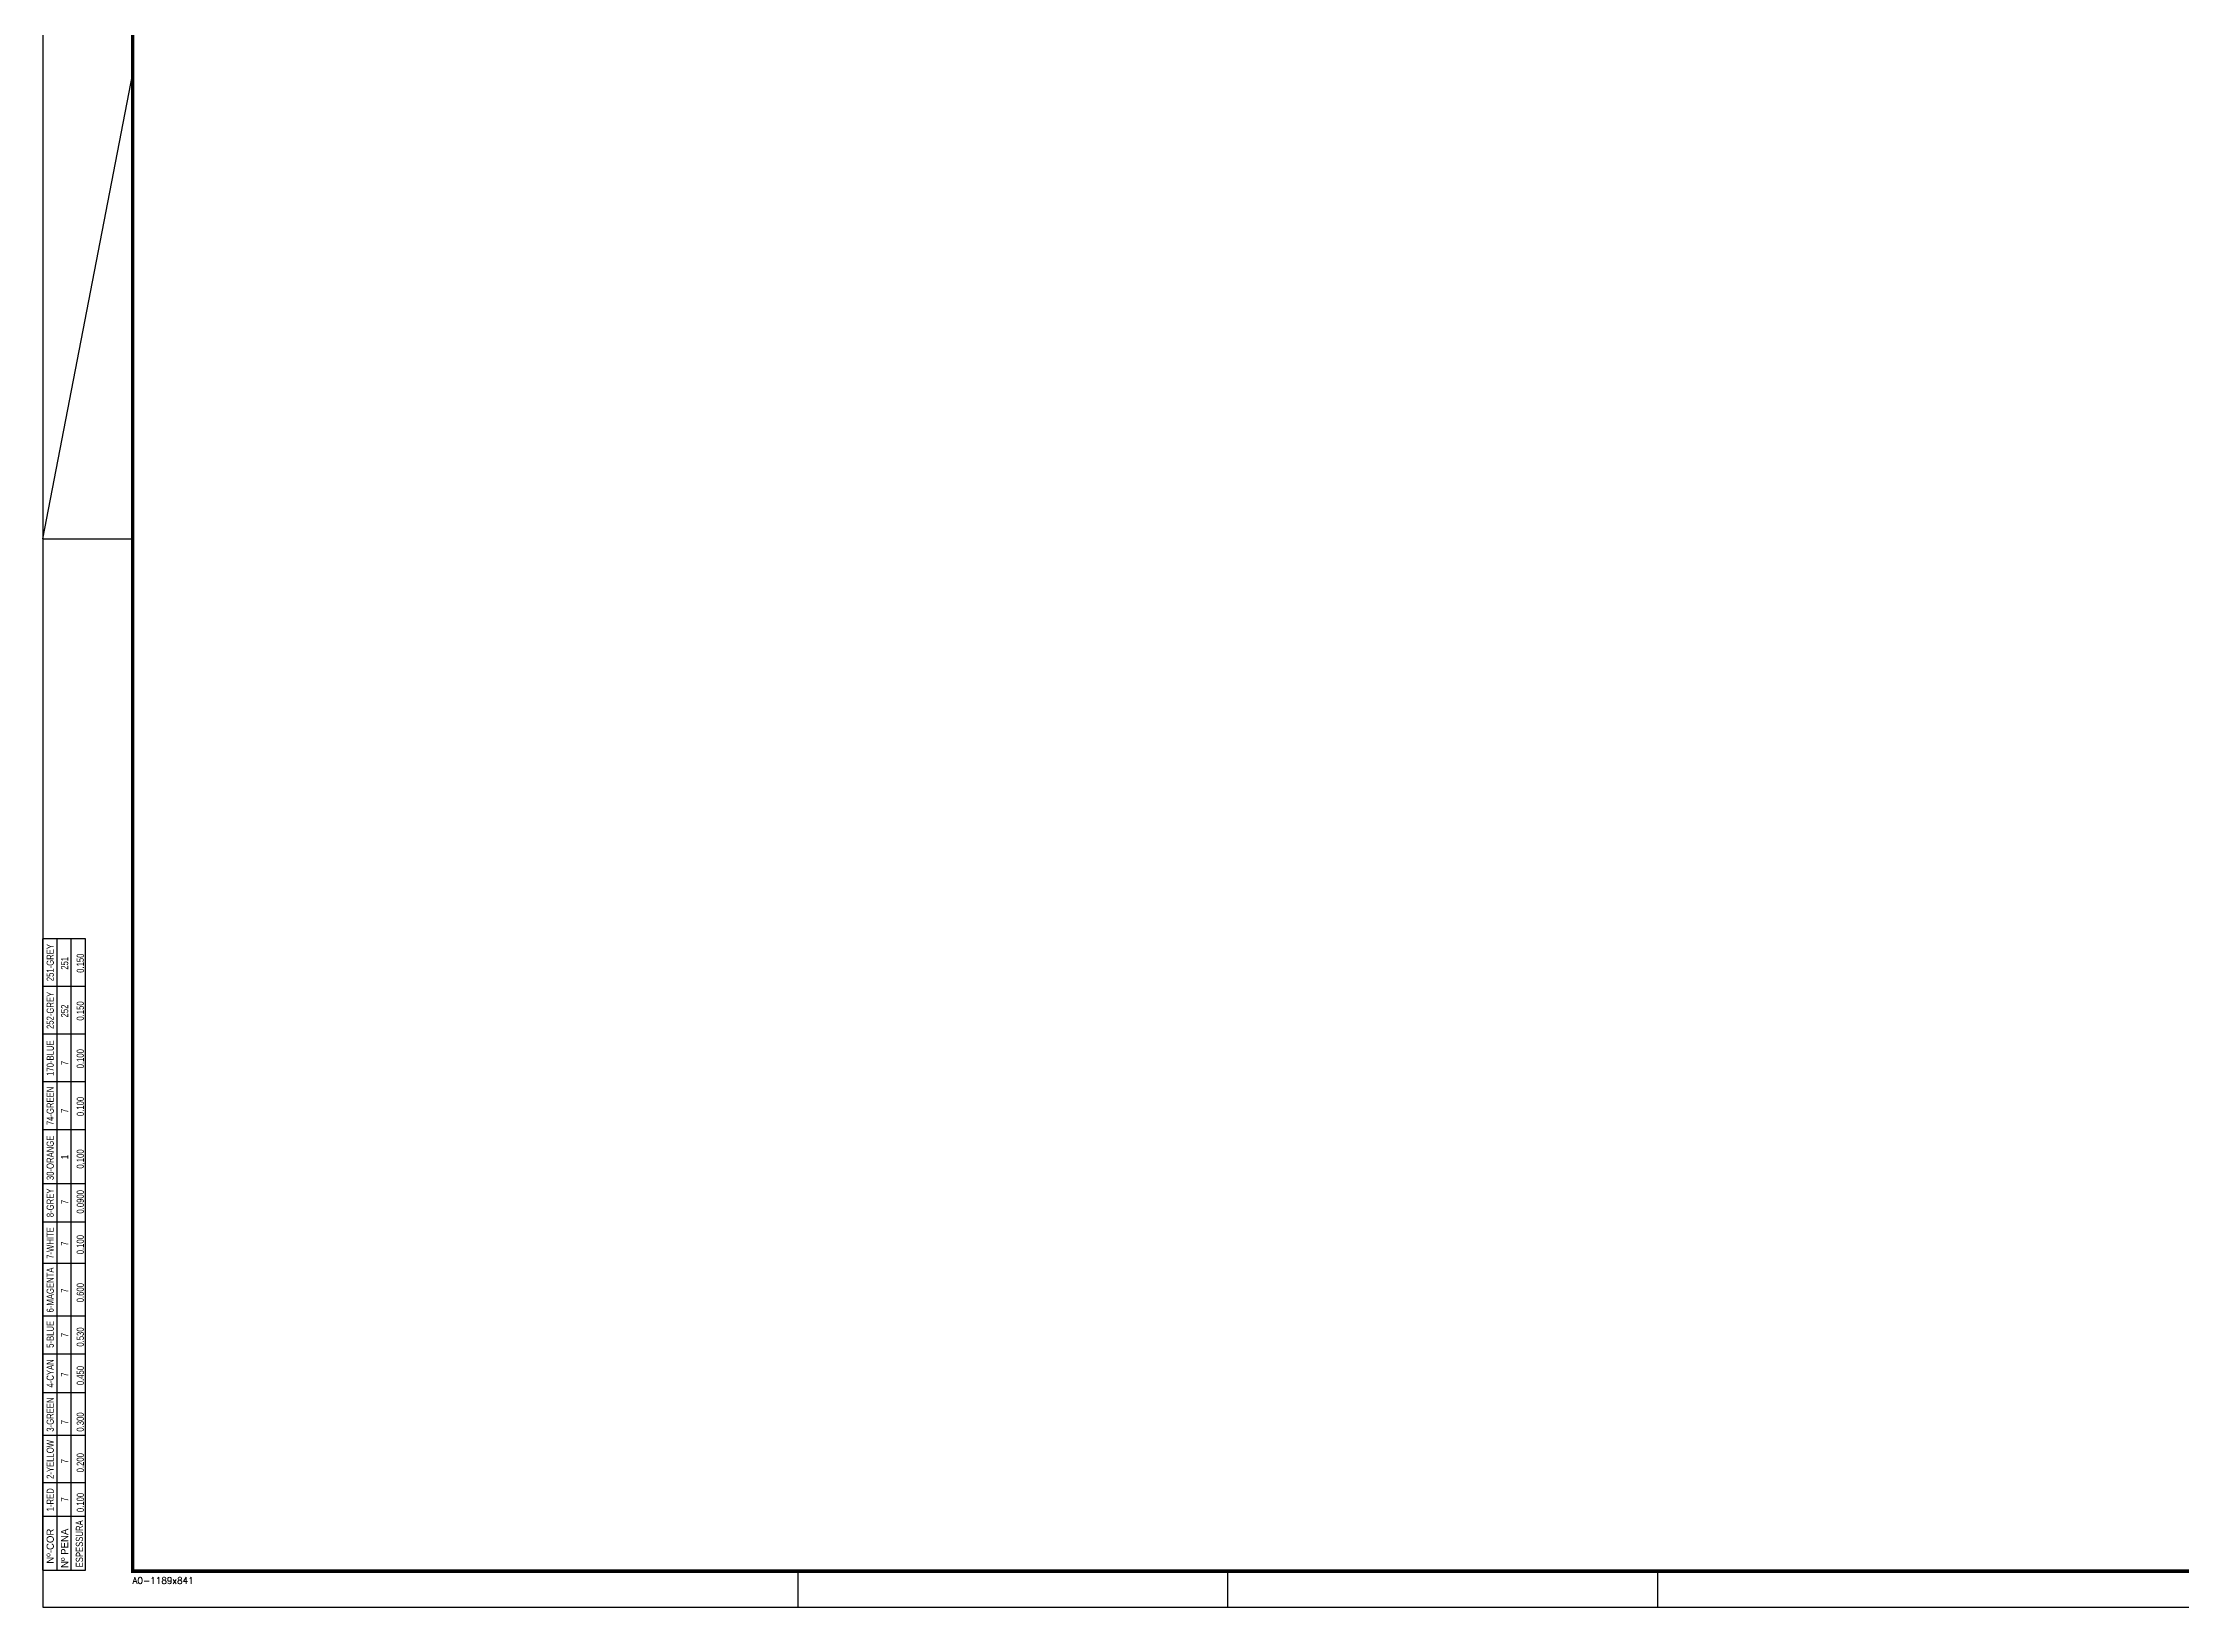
# Paper-space layout 'Folhas ABNT' of a CAD drawing. Header units: millimetres. Extents: x -50 to 3498, y 20 to 861.
# Drawn here: x -50 to 545, y 20 to 455 of the extents above; entities that cross this region are included whole.
import ezdxf
from ezdxf.enums import TextEntityAlignment as Align

# ---------------------------------------------------------------- set-up
doc = ezdxf.new("R2010")
doc.units = ezdxf.units.MM
for name, color, linetype in [('ARQ-FOLHA', 7, 'Continuous'), ('ARQ-LINHA-01', 1, 'Continuous'), ('PADRÃO', 1, 'Continuous')]:
    doc.layers.add(name, color=color, linetype=linetype)
doc.styles.add('ROMANS', font='romans.shx')

psp = doc.layouts.new('Folhas ABNT')

# ---------------------------------------------------------------- linework, layer by layer
at = {"layer": 'ARQ-FOLHA', "color": 6, "const_width": 1}
psp.add_lwpolyline([(1129.24, 851.01), (-24.76, 851.01), (-24.76, 30.01), (1129.24, 30.01), (1129.24, 851.01)], dxfattribs=at)
at = {"layer": 'ARQ-LINHA-01'}
for p, q in [((-49.76, 861.01), (-49.76, 20.01)), ((-49.76, 317.01), (-24.76, 446.53)), ((-49.76, 317.01), (-24.76, 317.01)), ((160.24, 20.01), (160.24, 30.01)), ((279.74, 20.01), (279.74, 30.01)), ((399.24, 20.01), (399.24, 30.01))]:
    psp.add_line(p, q, dxfattribs=at)
psp.add_lwpolyline([(-49.76, 20.01), (1139.24, 20.01)], dxfattribs=at)
at = {"layer": 'PADRÃO', "color": 2}
for p, q in [((-49.76, 30.32), (-49.76, 205.87)), ((-37.86, 205.87), (-49.76, 205.87)), ((-37.86, 205.87), (-49.76, 205.87)), ((-45.79, 30.32), (-45.79, 205.87)), ((-41.82, 30.32), (-41.82, 205.87)), ((-37.86, 30.32), (-37.86, 205.87)), ((-37.86, 192.6), (-49.76, 192.6)), ((-37.86, 192.6), (-49.76, 192.6)), ((-37.86, 192.6), (-49.76, 192.6)), ((-37.86, 179.32), (-49.76, 179.32)), ((-37.86, 179.32), (-49.76, 179.32)), ((-37.86, 166.04), (-49.76, 166.04)), ((-37.86, 166.04), (-49.76, 166.04)), ((-37.86, 166.04), (-49.76, 166.04)), ((-37.86, 152.76), (-49.76, 152.76)), ((-37.86, 152.76), (-49.76, 152.76)), ((-37.86, 152.76), (-49.76, 152.76)), ((-49.76, 137.78), (-37.86, 137.78)), ((-49.76, 127.13), (-37.86, 127.13)), ((-49.76, 115.68), (-37.86, 115.68)), ((-49.76, 101.01), (-37.86, 101.01)), ((-49.76, 90.43), (-37.86, 90.43)), ((-49.76, 79.71), (-37.86, 79.71)), ((-49.76, 67.82), (-37.86, 67.82)), ((-49.76, 54.71), (-37.86, 54.71)), ((-49.76, 45.35), (-37.86, 45.35)), ((-49.76, 30.32), (-37.86, 30.32))]:
    psp.add_line(p, q, dxfattribs=at)

# ---------------------------------------------------------------- texts
at = {"layer": 'PADRÃO', "color": 2, "width": 0.8}
for s, p in [('251-GREY', (-46.69, 199.22)), ('252-GREY', (-46.69, 185.94)), ('170-BLUE', (-46.69, 172.66)), ('74-GREEN', (-46.69, 159.38)), ('30-ORANGE', (-46.69, 144.94)), ('8-GREY', (-46.69, 132.43)), ('7-WHITE', (-46.69, 121.27)), ('6-MAGENTA', (-46.69, 108.21)), ('5-BLUE', (-46.69, 95.88)), ('4-CYAN', (-46.69, 85.02)), ('3-GREEN', (-46.69, 73.56)), ('2-YELLOW', (-46.69, 61.09)), ('1-RED', (-46.69, 49.88))]:
    psp.add_text(s, height=2, rotation=90, dxfattribs=at).set_placement(p, align=Align.CENTER)
for s, p in [('251', (-42.68, 197.25)), ('0.150', (-38.32, 196.38)), ('252', (-42.68, 183.98)), ('0.150', (-38.32, 183.1)), ('0.100', (-38.32, 169.82)), ('7', (-42.68, 170.7)), ('0.100', (-38.32, 156.54)), ('7', (-42.68, 157.42)), ('1', (-42.68, 144.59)), ('0,100', (-38.32, 141.95)), ('7', (-42.68, 132.08)), ('0.0900', (-38.32, 129.45)), ('7', (-42.68, 120.48)), ('0.100', (-38.32, 118.14)), ('7', (-42.68, 107.42)), ('0.600', (-38.32, 104.79)), ('7', (-42.68, 95.09)), ('0.530', (-38.32, 92.46)), ('7', (-42.68, 84.08)), ('0.450', (-38.32, 81.74)), ('7', (-42.68, 70.87)), ('0.300', (-38.32, 68.82)), ('7', (-42.68, 60)), ('0.200', (-38.32, 57.51)), ('7', (-42.68, 49.38)), ('0.100', (-38.32, 46.45))]:
    psp.add_text(s, height=2, rotation=90, dxfattribs=at).set_placement(p)
at = {"layer": 'PADRÃO', "color": 3}
psp.add_text('Nº-COR', height=2, rotation=90, dxfattribs=at).set_placement((-46.69, 36.99), align=Align.CENTER)
psp.add_text('Nº PENA', height=2, rotation=90, dxfattribs=at).set_placement((-42.68, 30.92))
at = {"layer": 'PADRÃO', "color": 3, "width": 0.8}
psp.add_text('ESPESSURA', height=2, rotation=90, dxfattribs=at).set_placement((-38.57, 31.09))
at = {"layer": 'PADRÃO', "color": 2, "style": 'ROMANS'}
psp.add_text('A0-1189x841', height=1.8, dxfattribs=at).set_placement((-24.83, 26.53))

doc.saveas('drawing.dxf')
